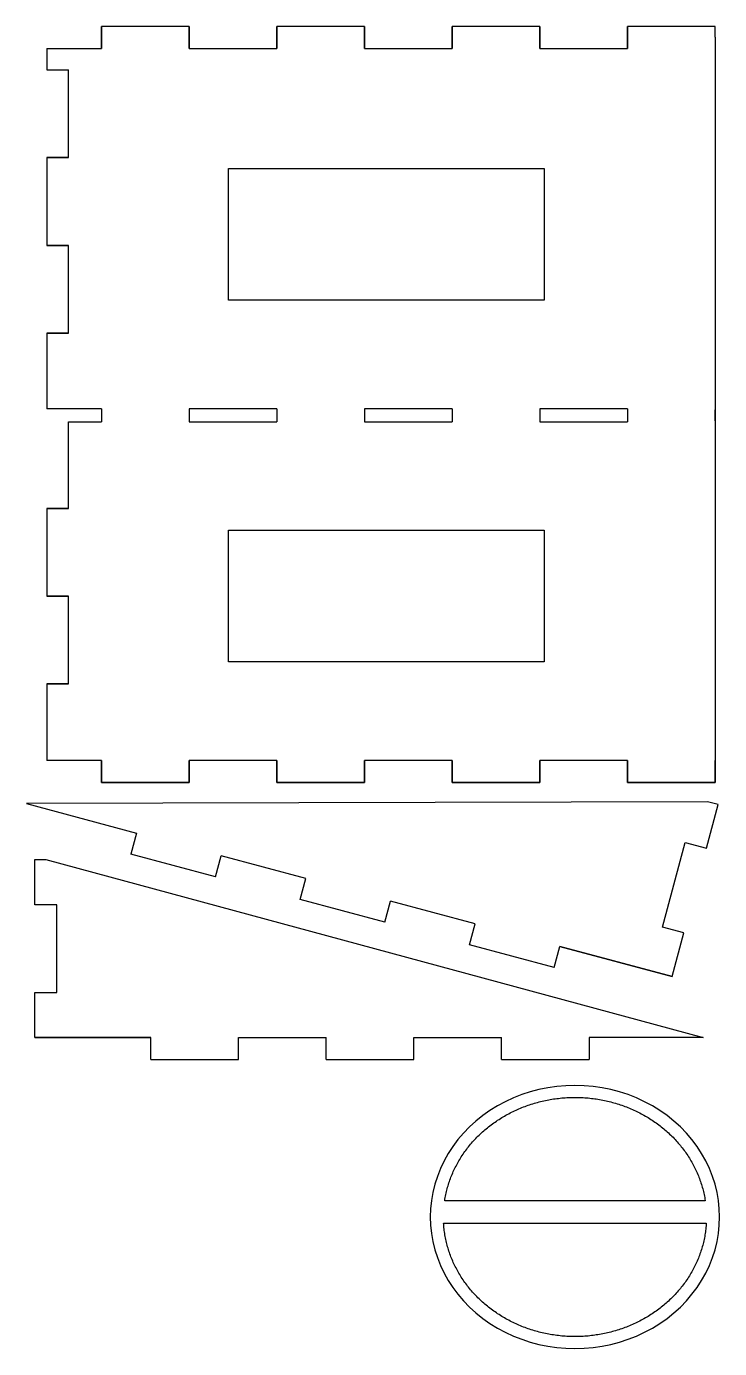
# Model space of a CAD drawing. Header units: millimetres. Extents: x 132 to 427, y 88 to 651.
import ezdxf

# ---------------------------------------------------------------- set-up
doc = ezdxf.new("R2010")
doc.units = ezdxf.units.MM
doc.layers.get('0').update_dxf_attribs({"lineweight": 25, "true_color": 0xffffff})

msp = doc.modelspace()

# ---------------------------------------------------------------- linework, layer by layer
for p, q in [((200.91, 650.82), (163.55, 650.82)), ((163.55, 650.82), (163.55, 641.48)), ((163.55, 641.48), (163.55, 650.82)), ((200.91, 650.82), (200.91, 641.48)), ((200.91, 641.48), (200.91, 650.82)), ((275.63, 650.82), (238.27, 650.82)), ((238.27, 650.82), (238.27, 641.48)), ((238.27, 641.48), (238.27, 650.82)), ((275.63, 650.82), (275.63, 641.48)), ((275.63, 641.48), (275.63, 650.82)), ((350.35, 650.82), (312.99, 650.82)), ((312.99, 650.82), (312.99, 641.48)), ((312.99, 641.48), (312.99, 650.82)), ((350.35, 650.82), (350.35, 641.48)), ((350.35, 641.48), (350.35, 650.82)), ((425.07, 650.82), (387.71, 650.82)), ((387.71, 650.82), (387.71, 641.48)), ((387.71, 641.48), (387.71, 650.82)), ((425.07, 646.29), (425.07, 650.82)), ((425.07, 646.29), (425.07, 328.72)), ((140.19, 641.48), (163.55, 641.48)), ((140.19, 641.48), (140.19, 632.27)), ((200.91, 641.48), (238.27, 641.48)), ((275.63, 641.48), (312.99, 641.48)), ((350.35, 641.48), (387.71, 641.48)), ((140.19, 632.27), (149.53, 632.27)), ((149.53, 632.13), (140.19, 632.13)), ((149.53, 594.91), (149.53, 632.27)), ((149.53, 594.91), (140.19, 594.91)), ((140.19, 594.91), (140.19, 557.55)), ((140.19, 594.91), (149.53, 594.91)), ((149.53, 557.55), (140.19, 557.55)), ((140.19, 557.55), (149.53, 557.55)), ((149.53, 520.19), (149.53, 557.55)), ((149.53, 520.19), (140.19, 520.19)), ((140.19, 520.19), (140.19, 487.91)), ((140.19, 520.19), (149.53, 520.19)), ((163.55, 487.91), (140.19, 487.91)), ((163.55, 487.91), (163.55, 482.42)), ((238.27, 487.91), (200.91, 487.91)), ((200.91, 487.91), (200.91, 482.42)), ((238.27, 487.91), (238.27, 482.42)), ((312.99, 487.91), (275.63, 487.91)), ((275.63, 487.91), (275.63, 482.42)), ((312.99, 487.91), (312.99, 482.42)), ((387.71, 487.91), (350.35, 487.91)), ((350.35, 487.91), (350.35, 482.42)), ((387.71, 487.91), (387.71, 482.42)), ((425.07, 482.83), (425.07, 487.5)), ((149.53, 482.42), (163.55, 482.42)), ((149.53, 445.47), (149.53, 482.42)), ((200.91, 482.42), (238.27, 482.42)), ((275.63, 482.42), (312.99, 482.42)), ((350.35, 482.42), (387.71, 482.42)), ((149.53, 445.47), (140.19, 445.47)), ((140.19, 445.47), (140.19, 408.11)), ((140.19, 445.47), (149.53, 445.47)), ((149.53, 408.11), (140.19, 408.11)), ((140.19, 408.11), (149.53, 408.11)), ((149.53, 370.75), (149.53, 408.11)), ((149.53, 370.75), (140.19, 370.75)), ((140.19, 370.75), (140.19, 338.06)), ((140.19, 370.75), (149.53, 370.75)), ((163.55, 338.06), (140.19, 338.06)), ((163.55, 338.06), (144.86, 338.06)), ((163.55, 338.06), (163.55, 328.72)), ((163.55, 328.72), (163.55, 338.06)), ((163.55, 328.72), (163.55, 338.06)), ((238.27, 338.06), (200.91, 338.06)), ((200.91, 338.06), (200.91, 328.72)), ((200.91, 328.72), (200.91, 338.06)), ((238.27, 338.06), (200.91, 338.06)), ((200.91, 338.06), (200.91, 328.72)), ((238.27, 338.06), (238.27, 328.72)), ((238.27, 328.72), (238.27, 338.06)), ((238.27, 328.72), (238.27, 338.06)), ((312.99, 338.06), (275.63, 338.06)), ((275.63, 338.06), (275.63, 328.72)), ((275.63, 328.72), (275.63, 338.06)), ((312.99, 338.06), (275.63, 338.06)), ((275.63, 338.06), (275.63, 328.72)), ((312.99, 338.06), (312.99, 328.72)), ((312.99, 328.72), (312.99, 338.06)), ((312.99, 328.72), (312.99, 338.06)), ((387.71, 338.06), (350.35, 338.06)), ((350.35, 338.06), (350.35, 328.72)), ((350.35, 328.72), (350.35, 338.06)), ((387.71, 338.06), (350.35, 338.06)), ((350.35, 338.06), (350.35, 328.72)), ((387.71, 338.06), (387.71, 328.72)), ((387.71, 328.72), (387.71, 338.06)), ((387.71, 328.72), (387.71, 338.06)), ((425.07, 328.72), (425.07, 338.06)), ((163.55, 328.72), (200.91, 328.72)), ((200.91, 328.72), (163.55, 328.72)), ((238.27, 328.72), (275.63, 328.72)), ((275.63, 328.72), (238.27, 328.72)), ((312.99, 328.72), (350.35, 328.72)), ((350.35, 328.72), (312.99, 328.72)), ((387.71, 328.72), (425.07, 328.72)), ((425.07, 328.72), (387.71, 328.72)), ((421.84, 320.5), (131.54, 319.74)), ((131.54, 319.74), (178.46, 307.16)), ((421.37, 300.69), (426.35, 319.29)), ((426.35, 319.29), (421.84, 320.5)), ((178.46, 307.16), (176.05, 298.14)), ((402.67, 267.02), (412.34, 303.11)), ((402.67, 267.02), (412.34, 303.11)), ((412.34, 303.11), (421.37, 300.69)), ((135.12, 276.62), (135.12, 295.87)), ((135.12, 295.87), (139.79, 295.87)), ((139.79, 295.87), (420, 220)), ((212.13, 288.47), (176.05, 298.14)), ((212.13, 288.47), (214.55, 297.5)), ((250.64, 287.83), (214.55, 297.5)), ((248.22, 278.8), (250.64, 287.83)), ((144.46, 276.62), (135.12, 276.62)), ((144.46, 239.26), (144.46, 276.62)), ((144.46, 239.26), (144.46, 276.62)), ((284.31, 269.13), (248.22, 278.8)), ((284.31, 269.13), (286.72, 278.16)), ((322.81, 268.49), (286.72, 278.16)), ((320.39, 259.46), (322.81, 268.49)), ((411.7, 264.6), (402.67, 267.02)), ((356.48, 249.8), (320.39, 259.46)), ((406.71, 246.01), (411.7, 264.6)), ((356.48, 249.8), (358.9, 258.82)), ((358.9, 258.82), (406.71, 246.01)), ((406.71, 246.01), (358.9, 258.82)), ((135.12, 220), (135.12, 239.26)), ((135.12, 239.26), (144.46, 239.26)), ((184.62, 220), (135.12, 220)), ((135.12, 220), (184.62, 220)), ((184.62, 210.66), (184.62, 220)), ((221.98, 210.66), (221.98, 220)), ((221.98, 220), (259.34, 220)), ((259.34, 210.66), (259.34, 220)), ((296.7, 210.66), (296.7, 220)), ((296.7, 220), (334.06, 220)), ((334.06, 210.66), (334.06, 220)), ((420, 220), (371.42, 220)), ((371.42, 220), (371.42, 210.66)), ((184.62, 210.66), (221.98, 210.66)), ((259.34, 210.66), (296.7, 210.66)), ((334.06, 210.66), (371.42, 210.66))]:
    msp.add_line(p, q)
at = {"color": 7, "true_color": 0xffffff}
for points in [[(217.72, 534.21), (217.72, 590.25), (352.22, 590.25), (352.22, 534.21)], [(217.72, 380.09), (217.72, 436.13), (352.22, 436.13), (352.22, 380.09)], [(303.69, 143.56), (303.82, 140.04), (304.19, 136.53), (304.78, 133.05), (305.62, 129.62), (306.71, 126.23), (308.02, 122.92), (309.55, 119.69), (311.3, 116.55), (313.28, 113.52), (315.45, 110.61), (317.83, 107.83), (320.4, 105.18), (323.14, 102.69), (326.03, 100.37), (329.1, 98.21), (332.31, 96.23), (335.64, 94.43), (339.08, 92.84), (342.64, 91.44), (346.3, 90.24), (350, 89.26), (353.78, 88.49), (357.61, 87.94), (361.46, 87.61), (365.33, 87.5), (369.21, 87.61), (373.06, 87.94), (376.89, 88.49), (380.66, 89.26), (384.38, 90.24), (388.03, 91.44), (391.58, 92.84), (395.03, 94.43), (398.37, 96.23), (401.57, 98.21), (404.63, 100.37), (407.53, 102.69), (410.27, 105.18), (412.83, 107.83), (415.21, 110.61), (417.38, 113.52), (419.35, 116.55), (421.11, 119.69), (422.65, 122.92), (423.96, 126.23), (425.04, 129.62), (425.89, 133.05), (426.49, 136.53), (426.86, 140.04), (426.98, 143.56), (426.86, 147.08), (426.49, 150.58), (425.89, 154.06), (425.04, 157.5), (423.96, 160.88), (422.65, 164.19), (421.11, 167.42), (419.35, 170.56), (417.38, 173.59), (415.21, 176.51), (412.83, 179.29), (410.27, 181.93), (407.53, 184.42), (404.63, 186.75), (401.57, 188.91), (398.37, 190.89), (395.03, 192.68), (391.58, 194.28), (388.03, 195.68), (384.38, 196.87), (380.66, 197.85), (376.89, 198.62), (373.06, 199.17), (369.21, 199.5), (365.33, 199.61), (361.46, 199.5), (357.61, 199.17), (353.78, 198.62), (350, 197.85), (346.3, 196.87), (342.64, 195.68), (339.08, 194.28), (335.64, 192.68), (332.31, 190.89), (329.1, 188.91), (326.03, 186.75), (323.14, 184.42), (320.4, 181.93), (317.83, 179.29), (315.45, 176.51), (313.28, 173.59), (311.3, 170.56), (309.55, 167.42), (308.02, 164.19), (306.71, 160.88), (305.62, 157.5), (304.78, 154.06), (304.19, 150.58), (303.82, 147.08)], [(309.82, 150.5), (309.82, 150.58), (309.92, 151.21), (310.04, 151.84), (310.17, 152.48), (310.29, 153.11), (310.41, 153.73), (310.56, 154.36), (310.71, 154.99), (310.88, 155.61), (311.06, 156.23), (311.23, 156.85), (311.43, 157.47), (311.62, 158.08), (311.82, 158.69), (312.04, 159.3), (312.27, 159.91), (312.49, 160.52), (312.74, 161.12), (312.98, 161.72), (313.23, 162.32), (313.5, 162.91), (313.77, 163.5), (314.05, 164.09), (314.34, 164.67), (314.64, 165.25), (314.94, 165.83), (315.23, 166.41), (315.55, 166.98), (315.9, 167.54), (316.22, 168.11), (316.57, 168.67), (316.91, 169.22), (317.28, 169.77), (317.65, 170.32), (318.02, 170.86), (318.4, 171.4), (318.79, 171.94), (319.19, 172.46), (319.58, 172.99), (320, 173.51), (320.42, 174.03), (320.84, 174.54), (321.26, 175.04), (321.71, 175.54), (322.15, 176.04), (322.6, 176.53), (323.07, 177.02), (323.54, 177.5), (324.01, 177.97), (324.47, 178.44), (324.97, 178.91), (325.46, 179.36), (325.96, 179.82), (326.45, 180.26), (326.97, 180.71), (327.49, 181.14), (328.01, 181.57), (328.53, 181.99), (329.07, 182.41), (329.61, 182.82), (330.16, 183.23), (330.7, 183.63), (331.27, 184.02), (331.84, 184.4), (332.38, 184.78), (332.98, 185.16), (333.54, 185.52), (334.14, 185.88), (334.71, 186.24), (335.3, 186.58), (335.89, 186.92), (336.51, 187.26), (337.1, 187.58), (337.72, 187.9), (338.34, 188.21), (338.96, 188.52), (339.57, 188.82), (340.22, 189.11), (340.83, 189.39), (341.48, 189.67), (342.12, 189.94), (342.76, 190.2), (343.4, 190.45), (344.05, 190.7), (344.71, 190.94), (345.36, 191.17), (346.02, 191.39), (346.69, 191.61), (347.36, 191.82), (348.03, 192.02), (348.69, 192.22), (349.36, 192.4), (350.04, 192.58), (350.72, 192.75), (351.4, 192.92), (352.08, 193.07), (352.77, 193.22), (353.45, 193.36), (354.14, 193.49), (354.83, 193.61), (355.53, 193.73), (356.22, 193.84), (356.92, 193.94), (357.61, 194.03), (358.31, 194.11), (359.01, 194.19), (359.71, 194.26), (360.41, 194.32), (361.11, 194.37), (361.82, 194.42), (362.52, 194.45), (363.22, 194.48), (363.93, 194.5), (364.63, 194.51), (365.33, 194.52), (366.04, 194.51), (366.74, 194.5), (367.45, 194.48), (368.15, 194.45), (368.85, 194.42), (369.56, 194.37), (370.26, 194.32), (370.96, 194.26), (371.66, 194.19), (372.36, 194.11), (373.06, 194.03), (373.75, 193.94), (374.45, 193.84), (375.14, 193.73), (375.84, 193.61), (376.53, 193.49), (377.22, 193.36), (377.9, 193.22), (378.59, 193.07), (379.27, 192.92), (379.95, 192.75), (380.63, 192.58), (381.31, 192.4), (381.98, 192.22), (382.65, 192.02), (383.32, 191.82), (383.99, 191.61), (384.65, 191.39), (385.31, 191.17), (385.97, 190.94), (386.62, 190.7), (387.27, 190.45), (387.92, 190.2), (388.56, 189.94), (389.2, 189.67), (389.83, 189.39), (390.46, 189.11), (391.09, 188.82), (391.71, 188.52), (392.33, 188.21), (392.95, 187.9), (393.56, 187.58), (394.17, 187.26), (394.77, 186.92), (395.36, 186.58), (395.96, 186.24), (396.54, 185.88), (397.13, 185.52), (397.7, 185.16), (398.27, 184.78), (398.84, 184.4), (399.4, 184.02), (399.96, 183.63), (400.51, 183.23), (401.06, 182.82), (401.6, 182.41), (402.13, 181.99), (402.66, 181.57), (403.18, 181.14), (403.7, 180.71), (404.21, 180.26), (404.71, 179.82), (405.21, 179.36), (405.7, 178.91), (406.19, 178.44), (406.67, 177.97), (407.14, 177.5), (407.6, 177.02), (408.06, 176.53), (408.52, 176.04), (408.96, 175.54), (409.4, 175.04), (409.83, 174.54), (410.26, 174.03), (410.67, 173.51), (411.08, 172.99), (411.49, 172.46), (411.88, 171.94), (412.27, 171.4), (412.65, 170.86), (413.03, 170.32), (413.39, 169.77), (413.75, 169.22), (414.1, 168.67), (414.44, 168.11), (414.78, 167.54), (415.11, 166.98), (415.43, 166.41), (415.74, 165.83), (416.04, 165.25), (416.34, 164.67), (416.63, 164.09), (416.91, 163.5), (417.18, 162.91), (417.44, 162.32), (417.7, 161.72), (417.94, 161.12), (418.18, 160.52), (418.41, 159.91), (418.63, 159.3), (418.85, 158.69), (419.05, 158.08), (419.25, 157.47), (419.44, 156.85), (419.62, 156.23), (419.79, 155.61), (419.95, 154.99), (420.1, 154.36), (420.25, 153.73), (420.38, 153.11), (420.51, 152.48), (420.63, 151.84), (420.74, 151.21), (420.84, 150.58), (420.85, 150.5)], [(309.38, 140.93), (421.3, 140.93), (421.27, 140.36), (421.22, 139.72), (421.16, 139.08), (421.09, 138.44), (421.02, 137.81), (420.93, 137.17), (420.84, 136.54), (420.74, 135.9), (420.63, 135.27), (420.51, 134.64), (420.38, 134.01), (420.25, 133.38), (420.1, 132.75), (419.95, 132.13), (419.79, 131.5), (419.62, 130.88), (419.44, 130.26), (419.25, 129.65), (419.05, 129.03), (418.85, 128.42), (418.63, 127.81), (418.41, 127.2), (418.18, 126.6), (417.94, 125.99), (417.7, 125.39), (417.44, 124.8), (417.18, 124.2), (416.91, 123.61), (416.63, 123.02), (416.34, 122.44), (416.04, 121.86), (415.74, 121.28), (415.43, 120.71), (415.11, 120.14), (414.78, 119.57), (414.44, 119.01), (414.1, 118.45), (413.75, 117.89), (413.39, 117.34), (413.03, 116.79), (412.65, 116.25), (412.27, 115.71), (411.88, 115.18), (411.49, 114.65), (411.08, 114.12), (410.67, 113.6), (410.26, 113.09), (409.83, 112.58), (409.4, 112.07), (408.96, 111.57), (408.52, 111.07), (408.06, 110.58), (407.6, 110.1), (407.14, 109.62), (406.67, 109.14), (406.19, 108.67), (405.7, 108.21), (405.21, 107.75), (404.71, 107.3), (404.21, 106.85), (403.7, 106.41), (403.18, 105.97), (402.66, 105.54), (402.13, 105.12), (401.6, 104.7), (401.06, 104.29), (400.51, 103.89), (399.96, 103.49), (399.4, 103.1), (398.84, 102.71), (398.27, 102.33), (397.7, 101.96), (397.13, 101.59), (396.54, 101.23), (395.96, 100.88), (395.36, 100.53), (394.77, 100.19), (394.17, 99.86), (393.56, 99.53), (392.95, 99.21), (392.33, 98.9), (391.71, 98.6), (391.09, 98.3), (390.46, 98.01), (389.83, 97.72), (389.2, 97.45), (388.56, 97.18), (387.92, 96.92), (387.27, 96.66), (386.62, 96.41), (385.97, 96.18), (385.31, 95.94), (384.65, 95.72), (383.99, 95.5), (383.32, 95.29), (382.65, 95.09), (381.98, 94.9), (381.31, 94.71), (380.63, 94.53), (379.95, 94.36), (379.27, 94.2), (378.59, 94.04), (377.9, 93.9), (377.22, 93.76), (376.53, 93.62), (375.84, 93.5), (375.14, 93.38), (374.45, 93.28), (373.75, 93.18), (373.06, 93.08), (372.36, 93), (371.66, 92.92), (370.96, 92.85), (370.26, 92.79), (369.56, 92.74), (368.85, 92.7), (368.15, 92.66), (367.45, 92.63), (366.74, 92.61), (366.04, 92.6), (365.33, 92.6), (364.63, 92.6), (363.93, 92.61), (363.22, 92.63), (362.52, 92.66), (361.82, 92.7), (361.11, 92.74), (360.41, 92.79), (359.71, 92.85), (359.01, 92.92), (358.31, 93), (357.61, 93.08), (356.92, 93.18), (356.22, 93.28), (355.53, 93.38), (354.83, 93.5), (354.14, 93.62), (353.45, 93.76), (352.77, 93.9), (352.08, 94.04), (351.4, 94.2), (350.72, 94.36), (350.04, 94.53), (349.36, 94.71), (348.69, 94.9), (348.03, 95.09), (347.36, 95.29), (346.69, 95.5), (346.02, 95.72), (345.36, 95.94), (344.71, 96.18), (344.05, 96.41), (343.4, 96.66), (342.76, 96.92), (342.12, 97.18), (341.48, 97.45), (340.83, 97.72), (340.22, 98.01), (339.57, 98.3), (338.96, 98.6), (338.34, 98.9), (337.72, 99.21), (337.1, 99.53), (336.51, 99.86), (335.89, 100.19), (335.3, 100.53), (334.71, 100.88), (334.14, 101.23), (333.54, 101.59), (332.98, 101.96), (332.38, 102.33), (331.84, 102.71), (331.27, 103.1), (330.7, 103.49), (330.16, 103.89), (329.61, 104.29), (329.07, 104.7), (328.53, 105.12), (328.01, 105.54), (327.49, 105.97), (326.97, 106.41), (326.45, 106.85), (325.96, 107.3), (325.46, 107.75), (324.97, 108.21), (324.47, 108.67), (324.01, 109.14), (323.54, 109.62), (323.07, 110.1), (322.6, 110.58), (322.15, 111.07), (321.71, 111.57), (321.26, 112.07), (320.84, 112.58), (320.42, 113.09), (320, 113.6), (319.58, 114.12), (319.19, 114.65), (318.79, 115.18), (318.4, 115.71), (318.02, 116.25), (317.65, 116.79), (317.28, 117.34), (316.91, 117.89), (316.57, 118.45), (316.22, 119.01), (315.9, 119.57), (315.55, 120.14), (315.23, 120.71), (314.94, 121.28), (314.64, 121.86), (314.34, 122.44), (314.05, 123.02), (313.77, 123.61), (313.5, 124.2), (313.23, 124.8), (312.98, 125.39), (312.74, 125.99), (312.49, 126.6), (312.27, 127.2), (312.04, 127.81), (311.82, 128.42), (311.62, 129.03), (311.43, 129.65), (311.23, 130.26), (311.06, 130.88), (310.88, 131.5), (310.71, 132.13), (310.56, 132.75), (310.41, 133.38), (310.29, 134.01), (310.17, 134.64), (310.04, 135.27), (309.92, 135.9), (309.82, 136.54), (309.75, 137.17), (309.65, 137.81), (309.57, 138.44), (309.5, 139.08), (309.45, 139.72), (309.4, 140.36)]]:
    msp.add_lwpolyline(points, close=True, dxfattribs=at)

doc.saveas('drawing.dxf')
